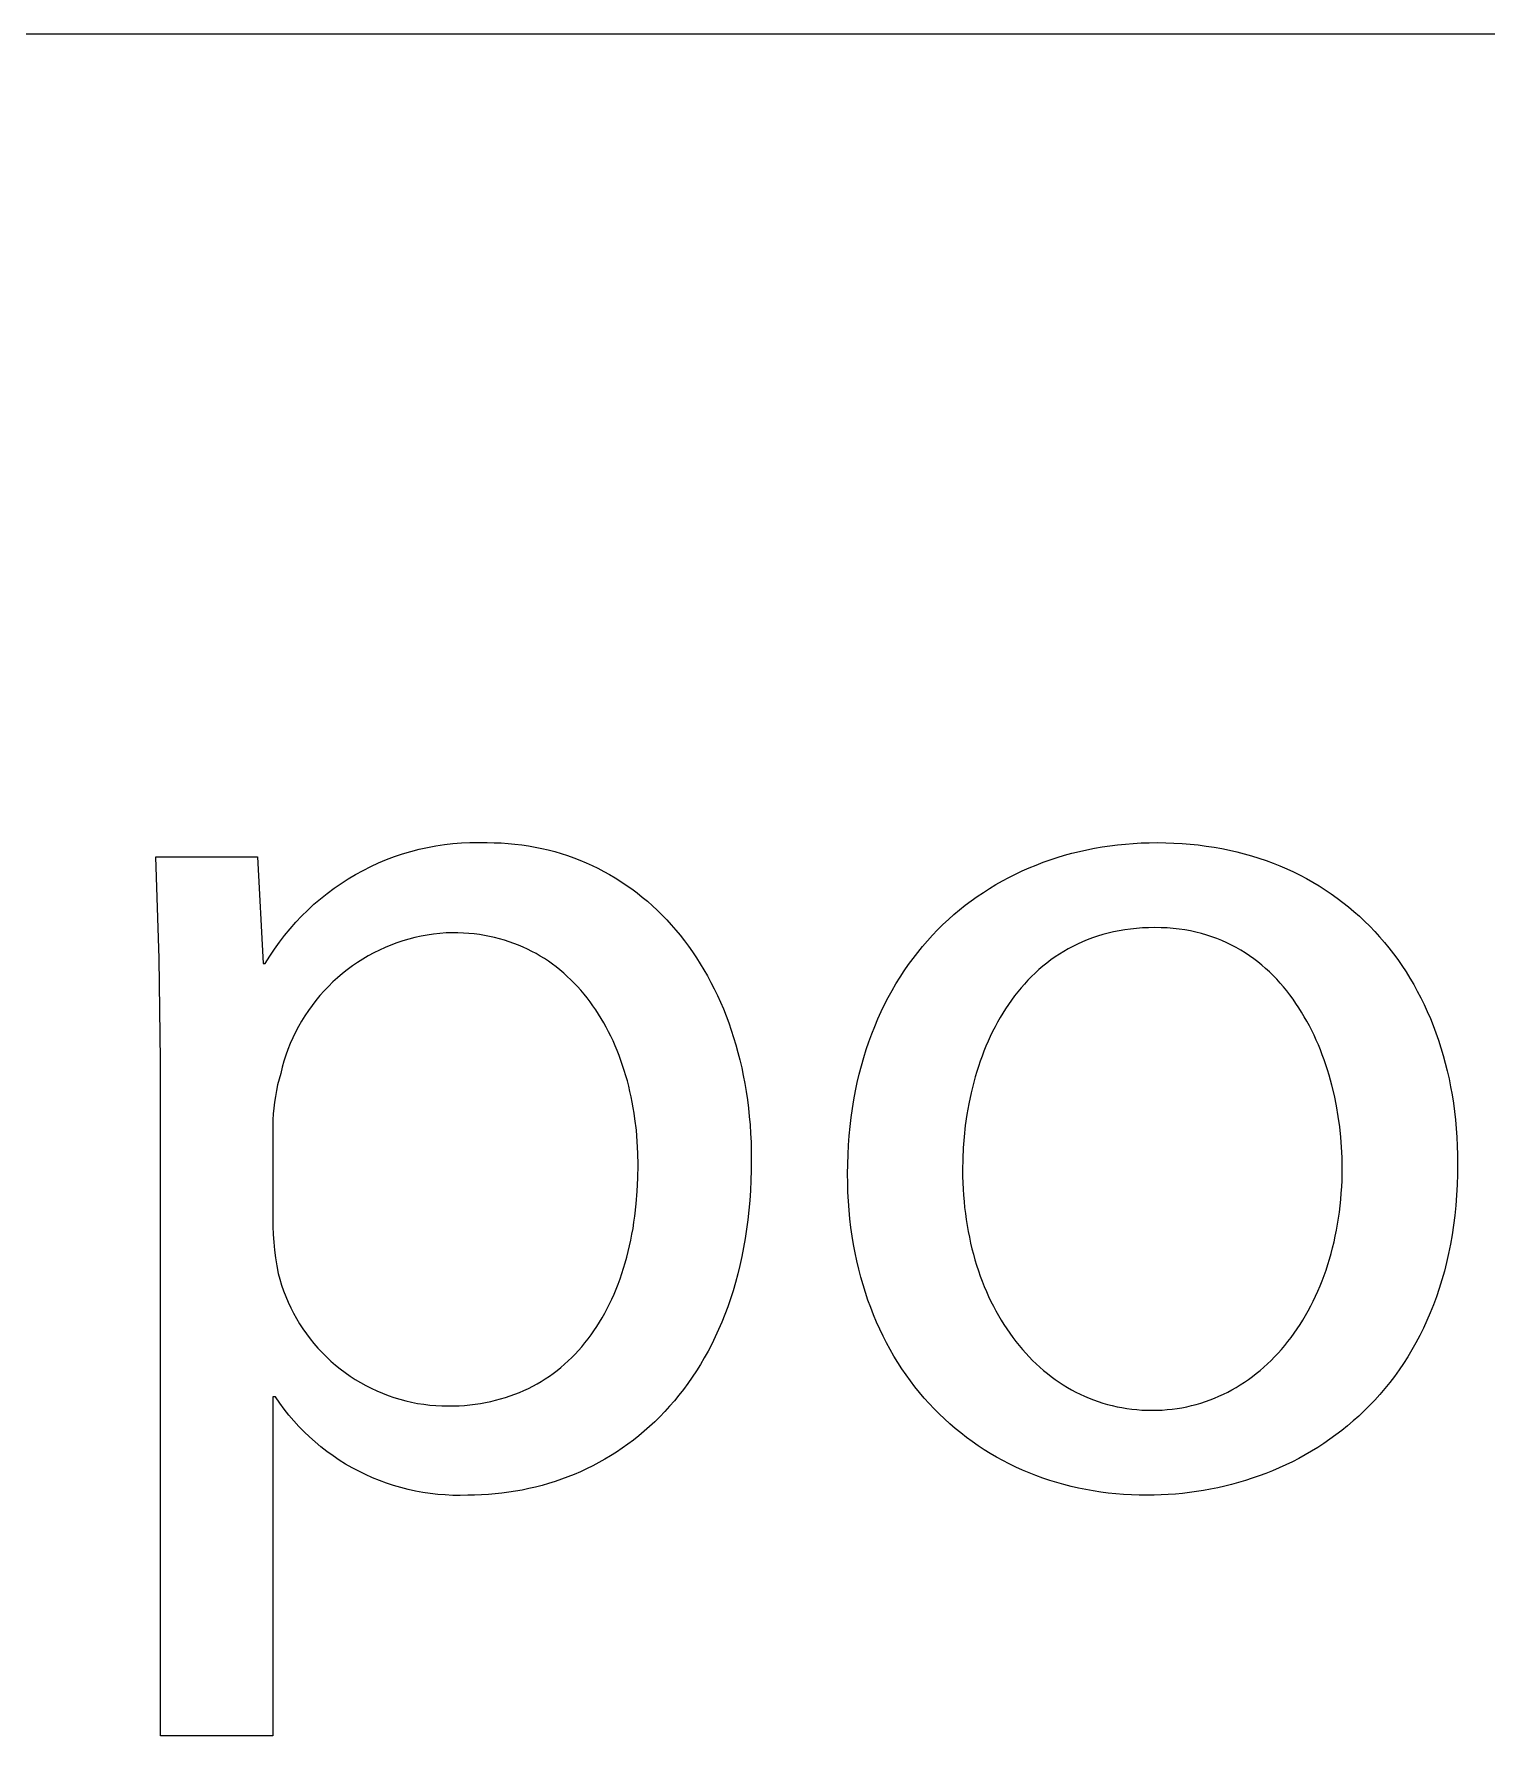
# Model space of a CAD drawing. Header units: millimetres. Extents: x 1348 to 6197, y -150 to 3238.
# Drawn here: x 5984.7 to 6039.4, y 328.2 to 392.2 of the extents above; entities that cross this region are included whole.
import ezdxf

# ---------------------------------------------------------------- set-up
doc = ezdxf.new("R2010")
doc.units = ezdxf.units.MM
doc.header["$MEASUREMENT"] = 0
doc.layers.add('Domyślny', color=7, linetype='Continuous', true_color=0x000000)

msp = doc.modelspace()

# ---------------------------------------------------------------- linework, layer by layer
at = {"layer": 'Domyślny', "color": 18, "lineweight": 15, "true_color": 0x000000}
for p, q in [((6192.904, 392.204), (4364.917, 392.204)), ((5989.406, 357.41), (5989.28, 361.244)), ((5989.28, 361.244), (5993.107, 361.244)), ((5993.107, 361.244), (5993.317, 357.223)), ((5997.962, 361.134), (5998.263, 361.248)), ((5998.263, 361.248), (5998.568, 361.351)), ((5998.568, 361.351), (5998.877, 361.443)), ((5998.877, 361.443), (5999.189, 361.524)), ((5999.189, 361.524), (5999.503, 361.595)), ((5999.503, 361.595), (5999.82, 361.654)), ((5999.82, 361.654), (6000.138, 361.702)), ((6000.138, 361.702), (6000.459, 361.74)), ((6000.459, 361.74), (6000.78, 361.766)), ((6000.78, 361.766), (6001.102, 361.781)), ((6001.102, 361.781), (6001.424, 361.784)), ((6001.424, 361.784), (6001.746, 361.777)), ((6001.746, 361.777), (6002.011, 361.773)), ((6002.011, 361.773), (6002.274, 361.763)), ((6002.274, 361.763), (6002.535, 361.745)), ((6002.535, 361.745), (6002.794, 361.721)), ((6002.794, 361.721), (6003.051, 361.69)), ((6003.051, 361.69), (6003.305, 361.652)), ((6003.305, 361.652), (6003.556, 361.608)), ((6003.556, 361.608), (6003.805, 361.557)), ((6003.805, 361.557), (6004.052, 361.499)), ((6004.052, 361.499), (6004.295, 361.435)), ((6004.295, 361.435), (6004.536, 361.364)), ((6004.536, 361.364), (6004.774, 361.287)), ((6004.774, 361.287), (6005.01, 361.204)), ((6023.21, 361.217), (6023.483, 361.299)), ((6023.483, 361.299), (6023.759, 361.374)), ((6023.759, 361.374), (6024.039, 361.443)), ((6024.039, 361.443), (6024.321, 361.506)), ((6024.321, 361.506), (6024.606, 361.562)), ((6024.606, 361.562), (6024.894, 361.612)), ((6024.894, 361.612), (6025.184, 361.655)), ((6025.184, 361.655), (6025.477, 361.692)), ((6025.477, 361.692), (6025.772, 361.722)), ((6025.772, 361.722), (6026.07, 361.745)), ((6026.07, 361.745), (6026.369, 361.762)), ((6026.369, 361.762), (6026.671, 361.772)), ((6026.671, 361.772), (6026.975, 361.775)), ((6026.975, 361.775), (6027.29, 361.772)), ((6027.29, 361.772), (6027.602, 361.761)), ((6027.602, 361.761), (6027.91, 361.743)), ((6027.91, 361.743), (6028.215, 361.718)), ((6028.215, 361.718), (6028.516, 361.687)), ((6028.516, 361.687), (6028.814, 361.648)), ((6028.814, 361.648), (6029.108, 361.603)), ((6029.108, 361.603), (6029.399, 361.551)), ((6029.399, 361.551), (6029.686, 361.492)), ((6029.686, 361.492), (6029.97, 361.427)), ((6029.97, 361.427), (6030.249, 361.355)), ((6030.249, 361.355), (6030.525, 361.276)), ((6030.525, 361.276), (6030.797, 361.191)), ((5996.8, 360.577), (5997.083, 360.732)), ((5997.083, 360.732), (5997.371, 360.876)), ((5997.371, 360.876), (5997.664, 361.01)), ((5997.664, 361.01), (5997.962, 361.134)), ((6005.01, 361.204), (6005.242, 361.114)), ((6005.242, 361.114), (6005.472, 361.018)), ((6005.472, 361.018), (6005.698, 360.916)), ((6005.698, 360.916), (6005.921, 360.808)), ((6005.921, 360.808), (6006.141, 360.693)), ((6006.141, 360.693), (6006.358, 360.573)), ((6021.388, 360.468), (6021.638, 360.593)), ((6021.638, 360.593), (6021.891, 360.713)), ((6021.891, 360.713), (6022.148, 360.826)), ((6022.148, 360.826), (6022.408, 360.933)), ((6022.408, 360.933), (6022.672, 361.034)), ((6022.672, 361.034), (6022.939, 361.129)), ((6022.939, 361.129), (6023.21, 361.217)), ((6030.797, 361.191), (6031.065, 361.1)), ((6031.065, 361.1), (6031.329, 361.002)), ((6031.329, 361.002), (6031.589, 360.898)), ((6031.589, 360.898), (6031.845, 360.788)), ((6031.845, 360.788), (6032.097, 360.672)), ((6032.097, 360.672), (6032.345, 360.55)), ((5995.728, 359.865), (5995.986, 360.057)), ((5995.986, 360.057), (5996.252, 360.24)), ((5996.252, 360.24), (5996.523, 360.413)), ((5996.523, 360.413), (5996.8, 360.577)), ((6006.358, 360.573), (6006.572, 360.447)), ((6006.572, 360.447), (6006.782, 360.314)), ((6006.782, 360.314), (6006.988, 360.176)), ((6006.988, 360.176), (6007.191, 360.033)), ((6007.191, 360.033), (6007.391, 359.883)), ((6020.427, 359.904), (6020.661, 360.054)), ((6020.661, 360.054), (6020.899, 360.198)), ((6020.899, 360.198), (6021.142, 360.336)), ((6021.142, 360.336), (6021.388, 360.468)), ((6032.345, 360.55), (6032.588, 360.421)), ((6032.588, 360.421), (6032.827, 360.287)), ((6032.827, 360.287), (6033.062, 360.146)), ((6033.062, 360.146), (6033.292, 360)), ((6033.292, 360), (6033.518, 359.848)), ((5994.994, 359.236), (5995.231, 359.454)), ((5995.231, 359.454), (5995.476, 359.664)), ((5995.476, 359.664), (5995.728, 359.865)), ((6007.391, 359.883), (6007.587, 359.728)), ((6007.587, 359.728), (6007.779, 359.567)), ((6007.779, 359.567), (6007.968, 359.4)), ((6007.968, 359.4), (6008.152, 359.228)), ((6019.531, 359.245), (6019.748, 359.419)), ((6019.748, 359.419), (6019.97, 359.586)), ((6019.97, 359.586), (6020.196, 359.748)), ((6020.196, 359.748), (6020.427, 359.904)), ((6033.518, 359.848), (6033.74, 359.69)), ((6033.74, 359.69), (6033.956, 359.527)), ((6033.956, 359.527), (6034.169, 359.358)), ((6034.169, 359.358), (6034.376, 359.183)), ((5994.33, 358.534), (5994.543, 358.776)), ((5994.543, 358.776), (5994.765, 359.01)), ((5994.765, 359.01), (5994.994, 359.236)), ((6008.152, 359.228), (6008.333, 359.051)), ((6008.333, 359.051), (6008.51, 358.868)), ((6008.51, 358.868), (6008.682, 358.68)), ((6008.682, 358.68), (6008.851, 358.487)), ((6018.706, 358.491), (6018.905, 358.688)), ((6018.905, 358.688), (6019.109, 358.88)), ((6019.109, 358.88), (6019.318, 359.065)), ((6019.318, 359.065), (6019.531, 359.245)), ((6034.376, 359.183), (6034.579, 359.003)), ((6034.579, 359.003), (6034.777, 358.818)), ((6034.777, 358.818), (6034.97, 358.627)), ((5993.743, 357.767), (5993.93, 358.029)), ((5993.93, 358.029), (5994.125, 358.285)), ((5994.125, 358.285), (5994.33, 358.534)), ((5998.576, 358.076), (5998.352, 358.001)), ((5998.803, 358.143), (5998.576, 358.076)), ((5999.032, 358.202), (5998.803, 358.143)), ((5999.263, 358.253), (5999.032, 358.202)), ((5999.496, 358.296), (5999.263, 358.253)), ((5999.73, 358.33), (5999.496, 358.296)), ((5999.965, 358.357), (5999.73, 358.33)), ((6000.201, 358.375), (5999.965, 358.357)), ((6000.438, 358.386), (6000.201, 358.375)), ((6000.648, 358.383), (6000.438, 358.386)), ((6000.854, 358.374), (6000.648, 358.383)), ((6001.058, 358.36), (6000.854, 358.374)), ((6001.259, 358.339), (6001.058, 358.36)), ((6001.457, 358.314), (6001.259, 358.339)), ((6001.651, 358.282), (6001.457, 358.314)), ((6001.843, 358.246), (6001.651, 358.282)), ((6002.032, 358.204), (6001.843, 358.246)), ((6002.217, 358.156), (6002.032, 358.204)), ((6002.4, 358.104), (6002.217, 358.156)), ((6002.58, 358.046), (6002.4, 358.104)), ((6002.756, 357.984), (6002.58, 358.046)), ((6008.851, 358.487), (6009.015, 358.288)), ((6009.015, 358.288), (6009.176, 358.084)), ((6009.176, 358.084), (6009.331, 357.875)), ((6018.137, 357.865), (6018.321, 358.08)), ((6018.321, 358.08), (6018.511, 358.288)), ((6018.511, 358.288), (6018.706, 358.491)), ((6024.155, 358.041), (6023.973, 357.959)), ((6024.34, 358.118), (6024.155, 358.041)), ((6024.529, 358.189), (6024.34, 358.118)), ((6024.723, 358.255), (6024.529, 358.189)), ((6024.92, 358.315), (6024.723, 358.255)), ((6025.121, 358.369), (6024.92, 358.315)), ((6025.327, 358.417), (6025.121, 358.369)), ((6025.536, 358.459), (6025.327, 358.417)), ((6025.749, 358.495), (6025.536, 358.459)), ((6025.967, 358.524), (6025.749, 358.495)), ((6026.189, 358.548), (6025.967, 358.524)), ((6026.415, 358.564), (6026.189, 358.548)), ((6026.644, 358.574), (6026.415, 358.564)), ((6026.879, 358.578), (6026.644, 358.574)), ((6027.113, 358.574), (6026.879, 358.578)), ((6027.343, 358.563), (6027.113, 358.574)), ((6027.569, 358.545), (6027.343, 358.563)), ((6027.791, 358.52), (6027.569, 358.545)), ((6028.008, 358.489), (6027.791, 358.52)), ((6028.22, 358.45), (6028.008, 358.489)), ((6028.429, 358.405), (6028.22, 358.45)), ((6028.633, 358.354), (6028.429, 358.405)), ((6028.833, 358.296), (6028.633, 358.354)), ((6029.028, 358.232), (6028.833, 358.296)), ((6029.22, 358.162), (6029.028, 358.232)), ((6029.407, 358.087), (6029.22, 358.162)), ((6029.59, 358.005), (6029.407, 358.087)), ((6034.97, 358.627), (6035.158, 358.431)), ((6035.158, 358.431), (6035.342, 358.229)), ((6035.342, 358.229), (6035.52, 358.022)), ((5989.457, 353.574), (5989.406, 357.41)), ((5993.397, 357.223), (5993.565, 357.498)), ((5993.565, 357.498), (5993.743, 357.767)), ((5997.071, 357.393), (5996.871, 357.266)), ((5997.275, 357.513), (5997.071, 357.393)), ((5997.483, 357.625), (5997.275, 357.513)), ((5997.695, 357.73), (5997.483, 357.625)), ((5997.911, 357.828), (5997.695, 357.73)), ((5998.13, 357.918), (5997.911, 357.828)), ((5998.352, 358.001), (5998.13, 357.918)), ((6002.929, 357.916), (6002.756, 357.984)), ((6003.1, 357.843), (6002.929, 357.916)), ((6003.267, 357.766), (6003.1, 357.843)), ((6003.431, 357.684), (6003.267, 357.766)), ((6003.592, 357.597), (6003.431, 357.684)), ((6003.75, 357.506), (6003.592, 357.597)), ((6003.904, 357.41), (6003.75, 357.506)), ((6004.056, 357.309), (6003.904, 357.41)), ((6009.331, 357.875), (6009.483, 357.661)), ((6009.483, 357.661), (6009.63, 357.442)), ((6009.63, 357.442), (6009.773, 357.218)), ((6017.613, 357.188), (6017.782, 357.42)), ((6017.782, 357.42), (6017.957, 357.645)), ((6017.957, 357.645), (6018.137, 357.865)), ((6023.126, 357.472), (6022.968, 357.359)), ((6023.288, 357.579), (6023.126, 357.472)), ((6023.453, 357.681), (6023.288, 357.579)), ((6023.623, 357.779), (6023.453, 357.681)), ((6023.796, 357.872), (6023.623, 357.779)), ((6023.973, 357.959), (6023.796, 357.872)), ((6029.768, 357.918), (6029.59, 358.005)), ((6029.943, 357.826), (6029.768, 357.918)), ((6030.113, 357.728), (6029.943, 357.826)), ((6030.28, 357.626), (6030.113, 357.728)), ((6030.442, 357.518), (6030.28, 357.626)), ((6030.601, 357.405), (6030.442, 357.518)), ((6030.755, 357.288), (6030.601, 357.405)), ((6035.52, 358.022), (6035.693, 357.81)), ((6035.693, 357.81), (6035.862, 357.594)), ((6035.862, 357.594), (6036.025, 357.372)), ((5993.317, 357.223), (5993.397, 357.223)), ((5996.3, 356.845), (5996.119, 356.692)), ((5996.485, 356.992), (5996.3, 356.845)), ((5996.676, 357.133), (5996.485, 356.992)), ((5996.871, 357.266), (5996.676, 357.133)), ((6004.204, 357.205), (6004.056, 357.309)), ((6004.349, 357.095), (6004.204, 357.205)), ((6004.491, 356.982), (6004.349, 357.095)), ((6004.63, 356.865), (6004.491, 356.982)), ((6004.766, 356.743), (6004.63, 356.865)), ((6009.773, 357.218), (6009.911, 356.989)), ((6009.911, 356.989), (6010.044, 356.756)), ((6010.044, 356.756), (6010.173, 356.517)), ((6017.29, 356.709), (6017.448, 356.952)), ((6017.448, 356.952), (6017.613, 357.188)), ((6022.376, 356.866), (6022.237, 356.732)), ((6022.518, 356.996), (6022.376, 356.866)), ((6022.664, 357.122), (6022.518, 356.996)), ((6022.814, 357.243), (6022.664, 357.122)), ((6022.968, 357.359), (6022.814, 357.243)), ((6030.905, 357.166), (6030.755, 357.288)), ((6031.052, 357.039), (6030.905, 357.166)), ((6031.194, 356.908), (6031.052, 357.039)), ((6031.332, 356.773), (6031.194, 356.908)), ((6031.467, 356.634), (6031.332, 356.773)), ((6036.025, 357.372), (6036.182, 357.145)), ((6036.182, 357.145), (6036.335, 356.913)), ((6036.335, 356.913), (6036.482, 356.676)), ((5995.612, 356.196), (5995.454, 356.019)), ((5995.775, 356.367), (5995.612, 356.196)), ((5995.944, 356.533), (5995.775, 356.367)), ((5996.119, 356.692), (5995.944, 356.533)), ((6004.898, 356.618), (6004.766, 356.743)), ((6005.027, 356.489), (6004.898, 356.618)), ((6005.153, 356.355), (6005.027, 356.489)), ((6005.275, 356.218), (6005.153, 356.355)), ((6005.395, 356.078), (6005.275, 356.218)), ((6010.173, 356.517), (6010.297, 356.274)), ((6010.297, 356.274), (6010.416, 356.026)), ((6016.846, 355.949), (6016.989, 356.208)), ((6016.989, 356.208), (6017.136, 356.461)), ((6017.136, 356.461), (6017.29, 356.709)), ((6021.72, 356.157), (6021.601, 356.004)), ((6021.844, 356.307), (6021.72, 356.157)), ((6021.971, 356.452), (6021.844, 356.307)), ((6022.102, 356.594), (6021.971, 356.452)), ((6022.237, 356.732), (6022.102, 356.594)), ((6031.598, 356.492), (6031.467, 356.634)), ((6031.725, 356.345), (6031.598, 356.492)), ((6031.848, 356.195), (6031.725, 356.345)), ((6031.967, 356.041), (6031.848, 356.195)), ((6036.482, 356.676), (6036.624, 356.435)), ((6036.624, 356.435), (6036.761, 356.188)), ((6036.761, 356.188), (6036.891, 355.938)), ((5995.159, 355.65), (5995.02, 355.458)), ((5995.303, 355.837), (5995.159, 355.65)), ((5995.454, 356.019), (5995.303, 355.837)), ((6005.511, 355.934), (6005.395, 356.078)), ((6005.623, 355.786), (6005.511, 355.934)), ((6005.733, 355.635), (6005.623, 355.786)), ((6005.839, 355.48), (6005.733, 355.635)), ((6005.942, 355.322), (6005.839, 355.48)), ((6010.416, 356.026), (6010.531, 355.774)), ((6010.531, 355.774), (6010.64, 355.517)), ((6010.64, 355.517), (6010.745, 355.255)), ((6016.579, 355.415), (6016.71, 355.685)), ((6016.71, 355.685), (6016.846, 355.949)), ((6021.263, 355.524), (6021.158, 355.358)), ((6021.372, 355.687), (6021.263, 355.524)), ((6021.484, 355.847), (6021.372, 355.687)), ((6021.601, 356.004), (6021.484, 355.847)), ((6032.083, 355.884), (6031.967, 356.041)), ((6032.194, 355.724), (6032.083, 355.884)), ((6032.302, 355.56), (6032.194, 355.724)), ((6032.407, 355.394), (6032.302, 355.56)), ((6036.891, 355.938), (6037.017, 355.682)), ((6037.017, 355.682), (6037.137, 355.422)), ((5994.647, 354.854), (5994.537, 354.645)), ((5994.765, 355.06), (5994.647, 354.854)), ((5994.889, 355.261), (5994.765, 355.06)), ((5995.02, 355.458), (5994.889, 355.261)), ((6006.041, 355.161), (6005.942, 355.322)), ((6006.137, 354.997), (6006.041, 355.161)), ((6006.23, 354.829), (6006.137, 354.997)), ((6006.319, 354.659), (6006.23, 354.829)), ((6010.745, 355.255), (6010.844, 354.989)), ((6010.844, 354.989), (6010.938, 354.719)), ((6016.223, 354.574), (6016.336, 354.86)), ((6016.336, 354.86), (6016.455, 355.14)), ((6016.455, 355.14), (6016.579, 355.415)), ((6020.865, 354.841), (6020.775, 354.663)), ((6020.959, 355.016), (6020.865, 354.841)), ((6021.057, 355.188), (6020.959, 355.016)), ((6021.158, 355.358), (6021.057, 355.188)), ((6032.507, 355.225), (6032.407, 355.394)), ((6032.604, 355.053), (6032.507, 355.225)), ((6032.698, 354.879), (6032.604, 355.053)), ((6032.787, 354.702), (6032.698, 354.879)), ((6037.137, 355.422), (6037.251, 355.158)), ((6037.251, 355.158), (6037.359, 354.889)), ((6037.359, 354.889), (6037.462, 354.615)), ((5994.339, 354.215), (5994.251, 353.995)), ((5994.434, 354.431), (5994.339, 354.215)), ((5994.537, 354.645), (5994.434, 354.431)), ((6006.405, 354.486), (6006.319, 354.659)), ((6006.488, 354.31), (6006.405, 354.486)), ((6006.567, 354.131), (6006.488, 354.31)), ((6010.938, 354.719), (6011.027, 354.444)), ((6011.027, 354.444), (6011.111, 354.166)), ((6016.016, 353.987), (6016.117, 354.284)), ((6016.117, 354.284), (6016.223, 354.574)), ((6020.605, 354.3), (6020.525, 354.114)), ((6020.688, 354.483), (6020.605, 354.3)), ((6020.775, 354.663), (6020.688, 354.483)), ((6032.873, 354.524), (6032.787, 354.702)), ((6032.956, 354.343), (6032.873, 354.524)), ((6033.035, 354.16), (6032.956, 354.343)), ((6037.462, 354.615), (6037.559, 354.338)), ((6037.559, 354.338), (6037.65, 354.056)), ((5989.457, 328.157), (5989.457, 353.574)), ((5994.099, 353.547), (5994.035, 353.319)), ((5994.171, 353.772), (5994.099, 353.547)), ((5994.251, 353.995), (5994.171, 353.772)), ((6006.643, 353.949), (6006.567, 354.131)), ((6006.716, 353.765), (6006.643, 353.949)), ((6006.785, 353.579), (6006.716, 353.765)), ((6006.85, 353.389), (6006.785, 353.579)), ((6011.111, 354.166), (6011.189, 353.882)), ((6011.189, 353.882), (6011.262, 353.595)), ((6011.262, 353.595), (6011.33, 353.304)), ((6015.835, 353.38), (6015.922, 353.686)), ((6015.922, 353.686), (6016.016, 353.987)), ((6020.307, 353.545), (6020.242, 353.352)), ((6020.376, 353.737), (6020.307, 353.545)), ((6020.449, 353.927), (6020.376, 353.737)), ((6020.525, 354.114), (6020.449, 353.927)), ((6033.111, 353.975), (6033.035, 354.16)), ((6033.183, 353.789), (6033.111, 353.975)), ((6033.251, 353.601), (6033.183, 353.789)), ((6033.317, 353.412), (6033.251, 353.601)), ((6037.65, 354.056), (6037.735, 353.77)), ((6037.735, 353.77), (6037.814, 353.48)), ((5993.979, 353.089), (5993.918, 352.876)), ((5994.035, 353.319), (5993.979, 353.089)), ((6006.912, 353.198), (6006.85, 353.389)), ((6006.971, 353.004), (6006.912, 353.198)), ((6007.026, 352.808), (6006.971, 353.004)), ((6011.33, 353.304), (6011.392, 353.008)), ((6011.392, 353.008), (6011.448, 352.709)), ((6015.679, 352.751), (6015.754, 353.068)), ((6015.754, 353.068), (6015.835, 353.38)), ((6020.121, 352.959), (6020.066, 352.76)), ((6020.18, 353.156), (6020.121, 352.959)), ((6020.242, 353.352), (6020.18, 353.156)), ((6033.378, 353.222), (6033.317, 353.412)), ((6033.437, 353.03), (6033.378, 353.222)), ((6033.543, 352.644), (6033.437, 353.03)), ((6037.814, 353.48), (6037.887, 353.185)), ((6037.887, 353.185), (6037.955, 352.887)), ((5993.817, 352.444), (5993.777, 352.227)), ((5993.864, 352.661), (5993.817, 352.444)), ((5993.918, 352.876), (5993.864, 352.661)), ((6007.078, 352.61), (6007.026, 352.808)), ((6007.126, 352.409), (6007.078, 352.61)), ((6007.171, 352.207), (6007.126, 352.409)), ((6011.448, 352.709), (6011.499, 352.405)), ((6011.499, 352.405), (6011.544, 352.098)), ((6015.551, 352.102), (6015.612, 352.429)), ((6015.612, 352.429), (6015.679, 352.751)), ((6019.966, 352.358), (6019.88, 351.951)), ((6020.014, 352.56), (6019.966, 352.358)), ((6020.066, 352.76), (6020.014, 352.56)), ((6033.637, 352.256), (6033.543, 352.644)), ((6037.955, 352.887), (6038.015, 352.585)), ((6038.015, 352.585), (6038.07, 352.279)), ((6038.07, 352.279), (6038.119, 351.969)), ((5993.718, 351.787), (5993.7, 351.566)), ((5993.744, 352.007), (5993.718, 351.787)), ((5993.777, 352.227), (5993.744, 352.007)), ((6007.212, 352.003), (6007.171, 352.207)), ((6007.25, 351.796), (6007.212, 352.003)), ((6007.284, 351.588), (6007.25, 351.796)), ((6011.544, 352.098), (6011.583, 351.787)), ((6011.583, 351.787), (6011.616, 351.472)), ((6015.449, 351.434), (6015.496, 351.771)), ((6015.496, 351.771), (6015.551, 352.102)), ((6019.88, 351.951), (6019.808, 351.54)), ((6033.717, 351.865), (6033.637, 352.256)), ((6033.785, 351.474), (6033.717, 351.865)), ((6038.119, 351.969), (6038.161, 351.655)), ((6038.161, 351.655), (6038.197, 351.337)), ((5993.7, 351.566), (5993.688, 351.345)), ((5993.688, 351.345), (5993.688, 347.324)), ((6007.314, 351.379), (6007.284, 351.588)), ((6007.365, 350.955), (6007.314, 351.379)), ((6011.616, 351.472), (6011.644, 351.154)), ((6011.644, 351.154), (6011.665, 350.831)), ((6015.376, 350.745), (6015.409, 351.092)), ((6015.409, 351.092), (6015.449, 351.434)), ((6019.748, 351.126), (6019.703, 350.709)), ((6019.808, 351.54), (6019.748, 351.126)), ((6033.839, 351.084), (6033.785, 351.474)), ((6033.882, 350.696), (6033.839, 351.084)), ((6038.197, 351.337), (6038.226, 351.016)), ((6038.226, 351.016), (6038.249, 350.692)), ((6007.401, 350.525), (6007.365, 350.955)), ((6007.423, 350.09), (6007.401, 350.525)), ((6011.665, 350.831), (6011.681, 350.506)), ((6011.681, 350.506), (6011.69, 350.176)), ((6015.332, 350.037), (6015.35, 350.393)), ((6015.35, 350.393), (6015.376, 350.745)), ((6019.703, 350.709), (6019.67, 350.291)), ((6033.912, 350.31), (6033.882, 350.696)), ((6038.249, 350.692), (6038.266, 350.363)), ((6038.266, 350.363), (6038.276, 350.032)), ((6007.43, 349.65), (6007.423, 350.09)), ((6011.693, 349.843), (6011.689, 349.451)), ((6011.69, 350.176), (6011.693, 349.843)), ((6015.32, 349.675), (6015.332, 350.037)), ((6019.651, 349.873), (6019.644, 349.454)), ((6019.67, 350.291), (6019.651, 349.873)), ((6033.929, 349.928), (6033.912, 350.31)), ((6033.935, 349.551), (6033.929, 349.928)), ((6038.276, 350.032), (6038.279, 349.696)), ((6007.399, 348.662), (6007.422, 349.151)), ((6007.422, 349.151), (6007.43, 349.65)), ((6011.678, 349.064), (6011.66, 348.684)), ((6011.689, 349.451), (6011.678, 349.064)), ((6015.317, 349.309), (6015.32, 349.675)), ((6015.32, 348.962), (6015.317, 349.309)), ((6019.644, 349.454), (6019.646, 349.214)), ((6019.646, 349.214), (6019.653, 348.975)), ((6033.926, 349.06), (6033.933, 349.305)), ((6033.933, 349.305), (6033.935, 349.551)), ((6038.275, 349.293), (6038.262, 348.896)), ((6038.279, 349.696), (6038.275, 349.293)), ((6007.361, 348.183), (6007.399, 348.662)), ((6011.66, 348.684), (6011.634, 348.31)), ((6015.331, 348.619), (6015.32, 348.962)), ((6015.349, 348.281), (6015.331, 348.619)), ((6019.653, 348.975), (6019.664, 348.738)), ((6019.664, 348.738), (6019.679, 348.504)), ((6019.679, 348.504), (6019.698, 348.271)), ((6033.88, 348.341), (6033.9, 348.578)), ((6033.9, 348.578), (6033.915, 348.818)), ((6033.915, 348.818), (6033.926, 349.06)), ((6038.24, 348.507), (6038.21, 348.125)), ((6038.262, 348.896), (6038.24, 348.507)), ((6007.308, 347.716), (6007.361, 348.183)), ((6011.601, 347.942), (6011.561, 347.58)), ((6011.634, 348.31), (6011.601, 347.942)), ((6015.373, 347.946), (6015.349, 348.281)), ((6015.405, 347.616), (6015.373, 347.946)), ((6019.698, 348.271), (6019.721, 348.041)), ((6019.721, 348.041), (6019.749, 347.813)), ((6019.749, 347.813), (6019.78, 347.587)), ((6033.795, 347.642), (6033.828, 347.873)), ((6033.828, 347.873), (6033.856, 348.106)), ((6033.856, 348.106), (6033.88, 348.341)), ((6038.21, 348.125), (6038.172, 347.749)), ((5993.688, 347.324), (5993.698, 347.029)), ((6007.2, 347.036), (6007.24, 347.26)), ((6007.24, 347.26), (6007.276, 347.486)), ((6007.276, 347.486), (6007.308, 347.716)), ((6011.515, 347.225), (6011.462, 346.876)), ((6011.561, 347.58), (6011.515, 347.225)), ((6015.444, 347.29), (6015.405, 347.616)), ((6015.489, 346.969), (6015.444, 347.29)), ((6019.78, 347.587), (6019.816, 347.363)), ((6019.816, 347.363), (6019.855, 347.142)), ((6019.855, 347.142), (6019.899, 346.923)), ((6033.674, 346.967), (6033.718, 347.189)), ((6033.718, 347.189), (6033.759, 347.415)), ((6033.759, 347.415), (6033.795, 347.642)), ((6038.125, 347.381), (6038.071, 347.02)), ((6038.172, 347.749), (6038.125, 347.381)), ((5993.698, 347.029), (5993.717, 346.734)), ((5993.717, 346.734), (5993.745, 346.44)), ((6007.06, 346.383), (6007.11, 346.598)), ((6007.11, 346.598), (6007.157, 346.815)), ((6007.157, 346.815), (6007.2, 347.036)), ((6011.401, 346.533), (6011.335, 346.197)), ((6011.462, 346.876), (6011.401, 346.533)), ((6015.541, 346.652), (6015.489, 346.969)), ((6015.599, 346.339), (6015.541, 346.652)), ((6019.899, 346.923), (6019.946, 346.707)), ((6019.946, 346.707), (6019.997, 346.493)), ((6033.516, 346.315), (6033.573, 346.53)), ((6033.573, 346.53), (6033.625, 346.747)), ((6033.625, 346.747), (6033.674, 346.967)), ((6038.009, 346.666), (6037.939, 346.319)), ((6038.071, 347.02), (6038.009, 346.666)), ((5993.745, 346.44), (5993.782, 346.147)), ((5993.782, 346.147), (5993.827, 345.855)), ((6006.887, 345.758), (6006.948, 345.963)), ((6006.948, 345.963), (6007.006, 346.171)), ((6007.006, 346.171), (6007.06, 346.383)), ((6011.262, 345.866), (6011.183, 345.542)), ((6011.335, 346.197), (6011.262, 345.866)), ((6015.664, 346.031), (6015.599, 346.339)), ((6015.735, 345.727), (6015.664, 346.031)), ((6019.997, 346.493), (6020.052, 346.282)), ((6020.052, 346.282), (6020.111, 346.074)), ((6020.111, 346.074), (6020.174, 345.868)), ((6020.174, 345.868), (6020.24, 345.665)), ((6033.324, 345.69), (6033.392, 345.895)), ((6033.392, 345.895), (6033.456, 346.104)), ((6033.456, 346.104), (6033.516, 346.315)), ((6037.862, 345.978), (6037.778, 345.645)), ((6037.939, 346.319), (6037.862, 345.978)), ((5993.827, 345.855), (5993.882, 345.564)), ((5993.882, 345.564), (5993.941, 345.342)), ((5993.941, 345.342), (5994.009, 345.122)), ((6006.681, 345.162), (6006.753, 345.357)), ((6006.753, 345.357), (6006.822, 345.556)), ((6006.822, 345.556), (6006.887, 345.758)), ((6011.097, 345.224), (6011.005, 344.912)), ((6011.183, 345.542), (6011.097, 345.224)), ((6015.813, 345.428), (6015.735, 345.727)), ((6015.897, 345.134), (6015.813, 345.428)), ((6020.24, 345.665), (6020.31, 345.465)), ((6020.31, 345.465), (6020.383, 345.268)), ((6020.383, 345.268), (6020.461, 345.074)), ((6033.099, 345.091), (6033.178, 345.288)), ((6033.178, 345.288), (6033.253, 345.487)), ((6033.253, 345.487), (6033.324, 345.69)), ((6037.686, 345.318), (6037.587, 344.999)), ((6037.778, 345.645), (6037.686, 345.318)), ((5994.009, 345.122), (5994.084, 344.905)), ((5994.084, 344.905), (5994.167, 344.691)), ((5994.167, 344.691), (5994.257, 344.479)), ((6006.359, 344.415), (6006.445, 344.597)), ((6006.445, 344.597), (6006.527, 344.782)), ((6006.527, 344.782), (6006.606, 344.97)), ((6006.606, 344.97), (6006.681, 345.162)), ((6010.908, 344.607), (6010.804, 344.307)), ((6011.005, 344.912), (6010.908, 344.607)), ((6015.987, 344.844), (6015.897, 345.134)), ((6016.083, 344.559), (6015.987, 344.844)), ((6020.461, 345.074), (6020.541, 344.883)), ((6020.541, 344.883), (6020.625, 344.695)), ((6020.625, 344.695), (6020.713, 344.511)), ((6032.842, 344.522), (6032.931, 344.709)), ((6032.931, 344.709), (6033.017, 344.898)), ((6033.017, 344.898), (6033.099, 345.091)), ((6037.481, 344.686), (6037.369, 344.38)), ((6037.587, 344.999), (6037.481, 344.686)), ((5994.257, 344.479), (5994.354, 344.271)), ((5994.354, 344.271), (5994.459, 344.066)), ((5994.459, 344.066), (5994.57, 343.865)), ((6006.08, 343.892), (6006.176, 344.063)), ((6006.176, 344.063), (6006.269, 344.237)), ((6006.269, 344.237), (6006.359, 344.415)), ((6010.695, 344.014), (6010.58, 343.727)), ((6010.804, 344.307), (6010.695, 344.014)), ((6016.185, 344.279), (6016.083, 344.559)), ((6016.293, 344.003), (6016.185, 344.279)), ((6016.407, 343.732), (6016.293, 344.003)), ((6020.713, 344.511), (6020.804, 344.329)), ((6020.804, 344.329), (6020.899, 344.151)), ((6020.899, 344.151), (6020.996, 343.976)), ((6020.996, 343.976), (6021.097, 343.805)), ((6032.451, 343.81), (6032.554, 343.983)), ((6032.554, 343.983), (6032.653, 344.159)), ((6032.653, 344.159), (6032.749, 344.339)), ((6032.749, 344.339), (6032.842, 344.522)), ((6037.249, 344.081), (6037.124, 343.789)), ((6037.369, 344.38), (6037.249, 344.081)), ((5994.57, 343.865), (5994.689, 343.668)), ((5994.689, 343.668), (5994.814, 343.475)), ((5994.814, 343.475), (5994.946, 343.287)), ((6005.662, 343.247), (6005.771, 343.403)), ((6005.771, 343.403), (6005.878, 343.562)), ((6005.878, 343.562), (6005.981, 343.725)), ((6005.981, 343.725), (6006.08, 343.892)), ((6010.459, 343.447), (6010.333, 343.172)), ((6010.58, 343.727), (6010.459, 343.447)), ((6016.527, 343.466), (6016.407, 343.732)), ((6016.653, 343.205), (6016.527, 343.466)), ((6021.097, 343.805), (6021.202, 343.637)), ((6021.202, 343.637), (6021.309, 343.473)), ((6021.309, 343.473), (6021.42, 343.312)), ((6021.42, 343.312), (6021.534, 343.155)), ((6032.009, 343.155), (6032.124, 343.313)), ((6032.124, 343.313), (6032.236, 343.475)), ((6032.236, 343.475), (6032.345, 343.641)), ((6032.345, 343.641), (6032.451, 343.81)), ((6036.992, 343.503), (6036.853, 343.224)), ((6037.124, 343.789), (6036.992, 343.503)), ((5994.946, 343.287), (5995.085, 343.104)), ((5995.085, 343.104), (5995.23, 342.925)), ((5995.23, 342.925), (5995.381, 342.752)), ((5995.381, 342.752), (5995.537, 342.584)), ((6005.064, 342.529), (6005.19, 342.664)), ((6005.19, 342.664), (6005.313, 342.804)), ((6005.313, 342.804), (6005.432, 342.948)), ((6005.432, 342.948), (6005.549, 343.096)), ((6005.549, 343.096), (6005.662, 343.247)), ((6010.202, 342.904), (6010.065, 342.642)), ((6010.333, 343.172), (6010.202, 342.904)), ((6016.784, 342.949), (6016.653, 343.205)), ((6016.92, 342.698), (6016.784, 342.949)), ((6017.062, 342.452), (6016.92, 342.698)), ((6021.534, 343.155), (6021.651, 343.001)), ((6021.651, 343.001), (6021.771, 342.851)), ((6021.771, 342.851), (6021.894, 342.706)), ((6021.894, 342.706), (6022.02, 342.564)), ((6031.518, 342.562), (6031.645, 342.704)), ((6031.645, 342.704), (6031.769, 342.851)), ((6031.769, 342.851), (6031.89, 343.001)), ((6031.89, 343.001), (6032.009, 343.155)), ((6036.559, 342.686), (6036.403, 342.427)), ((6036.709, 342.952), (6036.559, 342.686)), ((6036.853, 343.224), (6036.709, 342.952)), ((5995.537, 342.584), (5995.7, 342.421)), ((5995.7, 342.421), (5995.868, 342.265)), ((5995.868, 342.265), (5996.042, 342.114)), ((5996.042, 342.114), (5996.221, 341.969)), ((6004.385, 341.914), (6004.527, 342.028)), ((6004.527, 342.028), (6004.666, 342.147)), ((6004.666, 342.147), (6004.802, 342.27)), ((6004.802, 342.27), (6004.934, 342.397)), ((6004.934, 342.397), (6005.064, 342.529)), ((6009.776, 342.137), (6009.624, 341.893)), ((6009.923, 342.386), (6009.776, 342.137)), ((6010.065, 342.642), (6009.923, 342.386)), ((6017.21, 342.211), (6017.062, 342.452)), ((6017.362, 341.975), (6017.21, 342.211)), ((6022.02, 342.564), (6022.148, 342.426)), ((6022.148, 342.426), (6022.28, 342.292)), ((6022.28, 342.292), (6022.415, 342.162)), ((6022.415, 342.162), (6022.552, 342.036)), ((6022.552, 342.036), (6022.693, 341.914)), ((6030.84, 341.911), (6030.981, 342.033)), ((6030.981, 342.033), (6031.12, 342.159)), ((6031.12, 342.159), (6031.255, 342.289)), ((6031.255, 342.289), (6031.388, 342.423)), ((6031.388, 342.423), (6031.518, 342.562)), ((6036.241, 342.175), (6036.074, 341.929)), ((6036.403, 342.427), (6036.241, 342.175)), ((5996.221, 341.969), (5996.404, 341.831)), ((5996.404, 341.831), (5996.593, 341.699)), ((5996.593, 341.699), (5996.786, 341.574)), ((5996.786, 341.574), (5996.983, 341.456)), ((5996.983, 341.456), (5997.184, 341.345)), ((6003.466, 341.319), (6003.626, 341.407)), ((6003.626, 341.407), (6003.784, 341.499)), ((6003.784, 341.499), (6003.939, 341.596)), ((6003.939, 341.596), (6004.091, 341.698)), ((6004.091, 341.698), (6004.239, 341.803)), ((6004.239, 341.803), (6004.385, 341.914)), ((6009.306, 341.425), (6009.141, 341.2)), ((6009.468, 341.656), (6009.306, 341.425)), ((6009.624, 341.893), (6009.468, 341.656)), ((6017.52, 341.744), (6017.362, 341.975)), ((6017.683, 341.518), (6017.52, 341.744)), ((6017.851, 341.298), (6017.683, 341.518)), ((6022.693, 341.914), (6022.835, 341.797)), ((6022.835, 341.797), (6022.981, 341.684)), ((6022.981, 341.684), (6023.129, 341.575)), ((6023.129, 341.575), (6023.28, 341.471)), ((6023.28, 341.471), (6023.434, 341.371)), ((6030.098, 341.368), (6030.251, 341.468)), ((6030.251, 341.468), (6030.402, 341.572)), ((6030.402, 341.572), (6030.551, 341.68)), ((6030.551, 341.68), (6030.697, 341.794)), ((6030.697, 341.794), (6030.84, 341.911)), ((6035.725, 341.457), (6035.542, 341.231)), ((6035.902, 341.69), (6035.725, 341.457)), ((6036.074, 341.929), (6035.902, 341.69)), ((5993.785, 340.914), (5993.688, 340.914)), ((5993.688, 340.914), (5993.688, 328.157)), ((5993.945, 340.68), (5993.785, 340.914)), ((5997.184, 341.345), (5997.389, 341.24)), ((5997.389, 341.24), (5997.597, 341.143)), ((5997.597, 341.143), (5997.809, 341.054)), ((5997.809, 341.054), (5998.024, 340.971)), ((5998.024, 340.971), (5998.241, 340.896)), ((5998.241, 340.896), (5998.461, 340.829)), ((5998.461, 340.829), (5998.683, 340.77)), ((5998.683, 340.77), (5998.907, 340.718)), ((6001.691, 340.705), (6001.882, 340.744)), ((6001.882, 340.744), (6002.07, 340.788)), ((6002.07, 340.788), (6002.255, 340.838)), ((6002.255, 340.838), (6002.436, 340.892)), ((6002.436, 340.892), (6002.615, 340.951)), ((6002.615, 340.951), (6002.792, 341.015)), ((6002.792, 341.015), (6002.965, 341.084)), ((6002.965, 341.084), (6003.135, 341.158)), ((6003.135, 341.158), (6003.302, 341.236)), ((6003.302, 341.236), (6003.466, 341.319)), ((6008.795, 340.769), (6008.616, 340.563)), ((6008.97, 340.981), (6008.795, 340.769)), ((6009.141, 341.2), (6008.97, 340.981)), ((6018.024, 341.083), (6017.851, 341.298)), ((6018.202, 340.873), (6018.024, 341.083)), ((6018.385, 340.669), (6018.202, 340.873)), ((6023.434, 341.371), (6023.59, 341.276)), ((6023.59, 341.276), (6023.748, 341.186)), ((6023.748, 341.186), (6023.909, 341.1)), ((6023.909, 341.1), (6024.072, 341.019)), ((6024.072, 341.019), (6024.238, 340.942)), ((6024.238, 340.942), (6024.406, 340.871)), ((6024.406, 340.871), (6024.576, 340.804)), ((6024.576, 340.804), (6024.748, 340.743)), ((6024.748, 340.743), (6024.923, 340.686)), ((6028.614, 340.685), (6028.788, 340.741)), ((6028.788, 340.741), (6028.959, 340.802)), ((6028.959, 340.802), (6029.128, 340.869)), ((6029.128, 340.869), (6029.295, 340.94)), ((6029.295, 340.94), (6029.46, 341.016)), ((6029.46, 341.016), (6029.623, 341.097)), ((6029.623, 341.097), (6029.783, 341.183)), ((6029.783, 341.183), (6029.942, 341.273)), ((6029.942, 341.273), (6030.098, 341.368)), ((6035.162, 340.798), (6034.966, 340.592)), ((6035.355, 341.012), (6035.162, 340.798)), ((6035.542, 341.231), (6035.355, 341.012)), ((5994.114, 340.453), (5993.945, 340.68)), ((5994.29, 340.231), (5994.114, 340.453)), ((5994.473, 340.016), (5994.29, 340.231)), ((5998.907, 340.718), (5999.133, 340.674)), ((5999.133, 340.674), (5999.36, 340.638)), ((5999.36, 340.638), (5999.588, 340.61)), ((5999.588, 340.61), (5999.817, 340.59)), ((5999.817, 340.59), (6000.046, 340.578)), ((6000.046, 340.578), (6000.276, 340.574)), ((6000.276, 340.574), (6000.487, 340.577)), ((6000.487, 340.577), (6000.695, 340.585)), ((6000.695, 340.585), (6000.9, 340.599)), ((6000.9, 340.599), (6001.102, 340.617)), ((6001.102, 340.617), (6001.301, 340.641)), ((6001.301, 340.641), (6001.498, 340.67)), ((6001.498, 340.67), (6001.691, 340.705)), ((6008.246, 340.169), (6008.055, 339.981)), ((6008.433, 340.363), (6008.246, 340.169)), ((6008.616, 340.563), (6008.433, 340.363)), ((6018.572, 340.47), (6018.385, 340.669)), ((6018.765, 340.276), (6018.572, 340.47)), ((6018.961, 340.088), (6018.765, 340.276)), ((6024.923, 340.686), (6025.1, 340.635)), ((6025.1, 340.635), (6025.279, 340.589)), ((6025.279, 340.589), (6025.46, 340.548)), ((6025.46, 340.548), (6025.643, 340.512)), ((6025.643, 340.512), (6025.828, 340.481)), ((6025.828, 340.481), (6026.015, 340.456)), ((6026.015, 340.456), (6026.204, 340.437)), ((6026.204, 340.437), (6026.395, 340.423)), ((6026.395, 340.423), (6026.587, 340.414)), ((6026.587, 340.414), (6026.782, 340.411)), ((6026.782, 340.411), (6026.972, 340.414)), ((6026.972, 340.414), (6027.162, 340.423)), ((6027.162, 340.423), (6027.349, 340.437)), ((6027.349, 340.437), (6027.535, 340.456)), ((6027.535, 340.456), (6027.72, 340.481)), ((6027.72, 340.481), (6027.902, 340.511)), ((6027.902, 340.511), (6028.083, 340.547)), ((6028.083, 340.547), (6028.262, 340.588)), ((6028.262, 340.588), (6028.439, 340.634)), ((6028.439, 340.634), (6028.614, 340.685)), ((6034.559, 340.197), (6034.349, 340.01)), ((6034.764, 340.391), (6034.559, 340.197)), ((6034.966, 340.592), (6034.764, 340.391)), ((5994.664, 339.807), (5994.473, 340.016)), ((5994.862, 339.604), (5994.664, 339.807)), ((5995.066, 339.408), (5994.862, 339.604)), ((6007.458, 339.455), (6007.252, 339.292)), ((6007.661, 339.624), (6007.458, 339.455)), ((6007.86, 339.799), (6007.661, 339.624)), ((6008.055, 339.981), (6007.86, 339.799)), ((6019.162, 339.906), (6018.961, 340.088)), ((6019.368, 339.729), (6019.162, 339.906)), ((6019.578, 339.558), (6019.368, 339.729)), ((6019.792, 339.392), (6019.578, 339.558)), ((6033.697, 339.485), (6033.472, 339.323)), ((6033.918, 339.654), (6033.697, 339.485)), ((6034.136, 339.829), (6033.918, 339.654)), ((6034.349, 340.01), (6034.136, 339.829)), ((5995.277, 339.22), (5995.066, 339.408)), ((5995.495, 339.039), (5995.277, 339.22)), ((5995.718, 338.865), (5995.495, 339.039)), ((5995.948, 338.699), (5995.718, 338.865)), ((6006.615, 338.84), (6006.396, 338.702)), ((6006.83, 338.984), (6006.615, 338.84)), ((6007.043, 339.135), (6006.83, 338.984)), ((6007.252, 339.292), (6007.043, 339.135)), ((6020.01, 339.232), (6019.792, 339.392)), ((6020.233, 339.078), (6020.01, 339.232)), ((6020.459, 338.93), (6020.233, 339.078)), ((6020.689, 338.787), (6020.459, 338.93)), ((6032.778, 338.873), (6032.54, 338.735)), ((6033.012, 339.017), (6032.778, 338.873)), ((6033.244, 339.167), (6033.012, 339.017)), ((6033.472, 339.323), (6033.244, 339.167)), ((5996.182, 338.541), (5995.948, 338.699)), ((5996.423, 338.391), (5996.182, 338.541)), ((5996.668, 338.25), (5996.423, 338.391)), ((5996.917, 338.117), (5996.668, 338.25)), ((6005.491, 338.21), (6005.259, 338.102)), ((6005.722, 338.324), (6005.491, 338.21)), ((6005.949, 338.443), (6005.722, 338.324)), ((6006.174, 338.569), (6005.949, 338.443)), ((6006.396, 338.702), (6006.174, 338.569)), ((6020.924, 338.651), (6020.689, 338.787)), ((6021.162, 338.52), (6020.924, 338.651)), ((6021.403, 338.395), (6021.162, 338.52)), ((6021.648, 338.276), (6021.403, 338.395)), ((6021.897, 338.164), (6021.648, 338.276)), ((6031.563, 338.246), (6031.313, 338.139)), ((6031.811, 338.359), (6031.563, 338.246)), ((6032.057, 338.479), (6031.811, 338.359)), ((6032.3, 338.604), (6032.057, 338.479)), ((6032.54, 338.735), (6032.3, 338.604)), ((5997.172, 337.992), (5996.917, 338.117)), ((5997.43, 337.876), (5997.172, 337.992)), ((5997.692, 337.77), (5997.43, 337.876)), ((5997.958, 337.672), (5997.692, 337.77)), ((5998.226, 337.583), (5997.958, 337.672)), ((5998.498, 337.504), (5998.226, 337.583)), ((6003.815, 337.587), (6003.568, 337.522)), ((6004.061, 337.657), (6003.815, 337.587)), ((6004.305, 337.734), (6004.061, 337.657)), ((6004.546, 337.817), (6004.305, 337.734)), ((6004.786, 337.906), (6004.546, 337.817)), ((6005.024, 338.001), (6004.786, 337.906)), ((6005.259, 338.102), (6005.024, 338.001)), ((6022.149, 338.057), (6021.897, 338.164)), ((6022.405, 337.957), (6022.149, 338.057)), ((6022.664, 337.862), (6022.405, 337.957)), ((6022.926, 337.774), (6022.664, 337.862)), ((6023.191, 337.692), (6022.926, 337.774)), ((6023.459, 337.617), (6023.191, 337.692)), ((6023.731, 337.548), (6023.459, 337.617)), ((6024.005, 337.485), (6023.731, 337.548)), ((6029.51, 337.556), (6029.246, 337.496)), ((6029.772, 337.622), (6029.51, 337.556)), ((6030.032, 337.693), (6029.772, 337.622)), ((6030.292, 337.77), (6030.032, 337.693)), ((6030.55, 337.854), (6030.292, 337.77)), ((6030.806, 337.943), (6030.55, 337.854)), ((6031.06, 338.038), (6030.806, 337.943)), ((6031.313, 338.139), (6031.06, 338.038)), ((5998.772, 337.433), (5998.498, 337.504)), ((5999.049, 337.373), (5998.772, 337.433)), ((5999.327, 337.321), (5999.049, 337.373)), ((5999.607, 337.28), (5999.327, 337.321)), ((5999.888, 337.248), (5999.607, 337.28)), ((6000.17, 337.225), (5999.888, 337.248)), ((6000.453, 337.212), (6000.17, 337.225)), ((6000.736, 337.209), (6000.453, 337.212)), ((6001.019, 337.216), (6000.736, 337.209)), ((6001.278, 337.219), (6001.019, 337.216)), ((6001.537, 337.228), (6001.278, 337.219)), ((6001.795, 337.243), (6001.537, 337.228)), ((6002.052, 337.265), (6001.795, 337.243)), ((6002.308, 337.292), (6002.052, 337.265)), ((6002.562, 337.326), (6002.308, 337.292)), ((6002.816, 337.366), (6002.562, 337.326)), ((6003.068, 337.412), (6002.816, 337.366)), ((6003.319, 337.464), (6003.068, 337.412)), ((6003.568, 337.522), (6003.319, 337.464)), ((6024.282, 337.428), (6024.005, 337.485)), ((6024.561, 337.379), (6024.282, 337.428)), ((6024.843, 337.335), (6024.561, 337.379)), ((6025.128, 337.298), (6024.843, 337.335)), ((6025.415, 337.268), (6025.128, 337.298)), ((6025.705, 337.245), (6025.415, 337.268)), ((6025.997, 337.228), (6025.705, 337.245)), ((6026.291, 337.217), (6025.997, 337.228)), ((6026.588, 337.214), (6026.291, 337.217)), ((6026.854, 337.217), (6026.588, 337.214)), ((6027.12, 337.225), (6026.854, 337.217)), ((6027.387, 337.239), (6027.12, 337.225)), ((6027.653, 337.259), (6027.387, 337.239)), ((6027.92, 337.284), (6027.653, 337.259)), ((6028.186, 337.315), (6027.92, 337.284)), ((6028.452, 337.352), (6028.186, 337.315)), ((6028.718, 337.394), (6028.452, 337.352)), ((6028.982, 337.442), (6028.718, 337.394)), ((6029.246, 337.496), (6028.982, 337.442)), ((5993.688, 328.157), (5989.457, 328.157))]:
    msp.add_line(p, q, dxfattribs=at)

doc.saveas('drawing.dxf')
